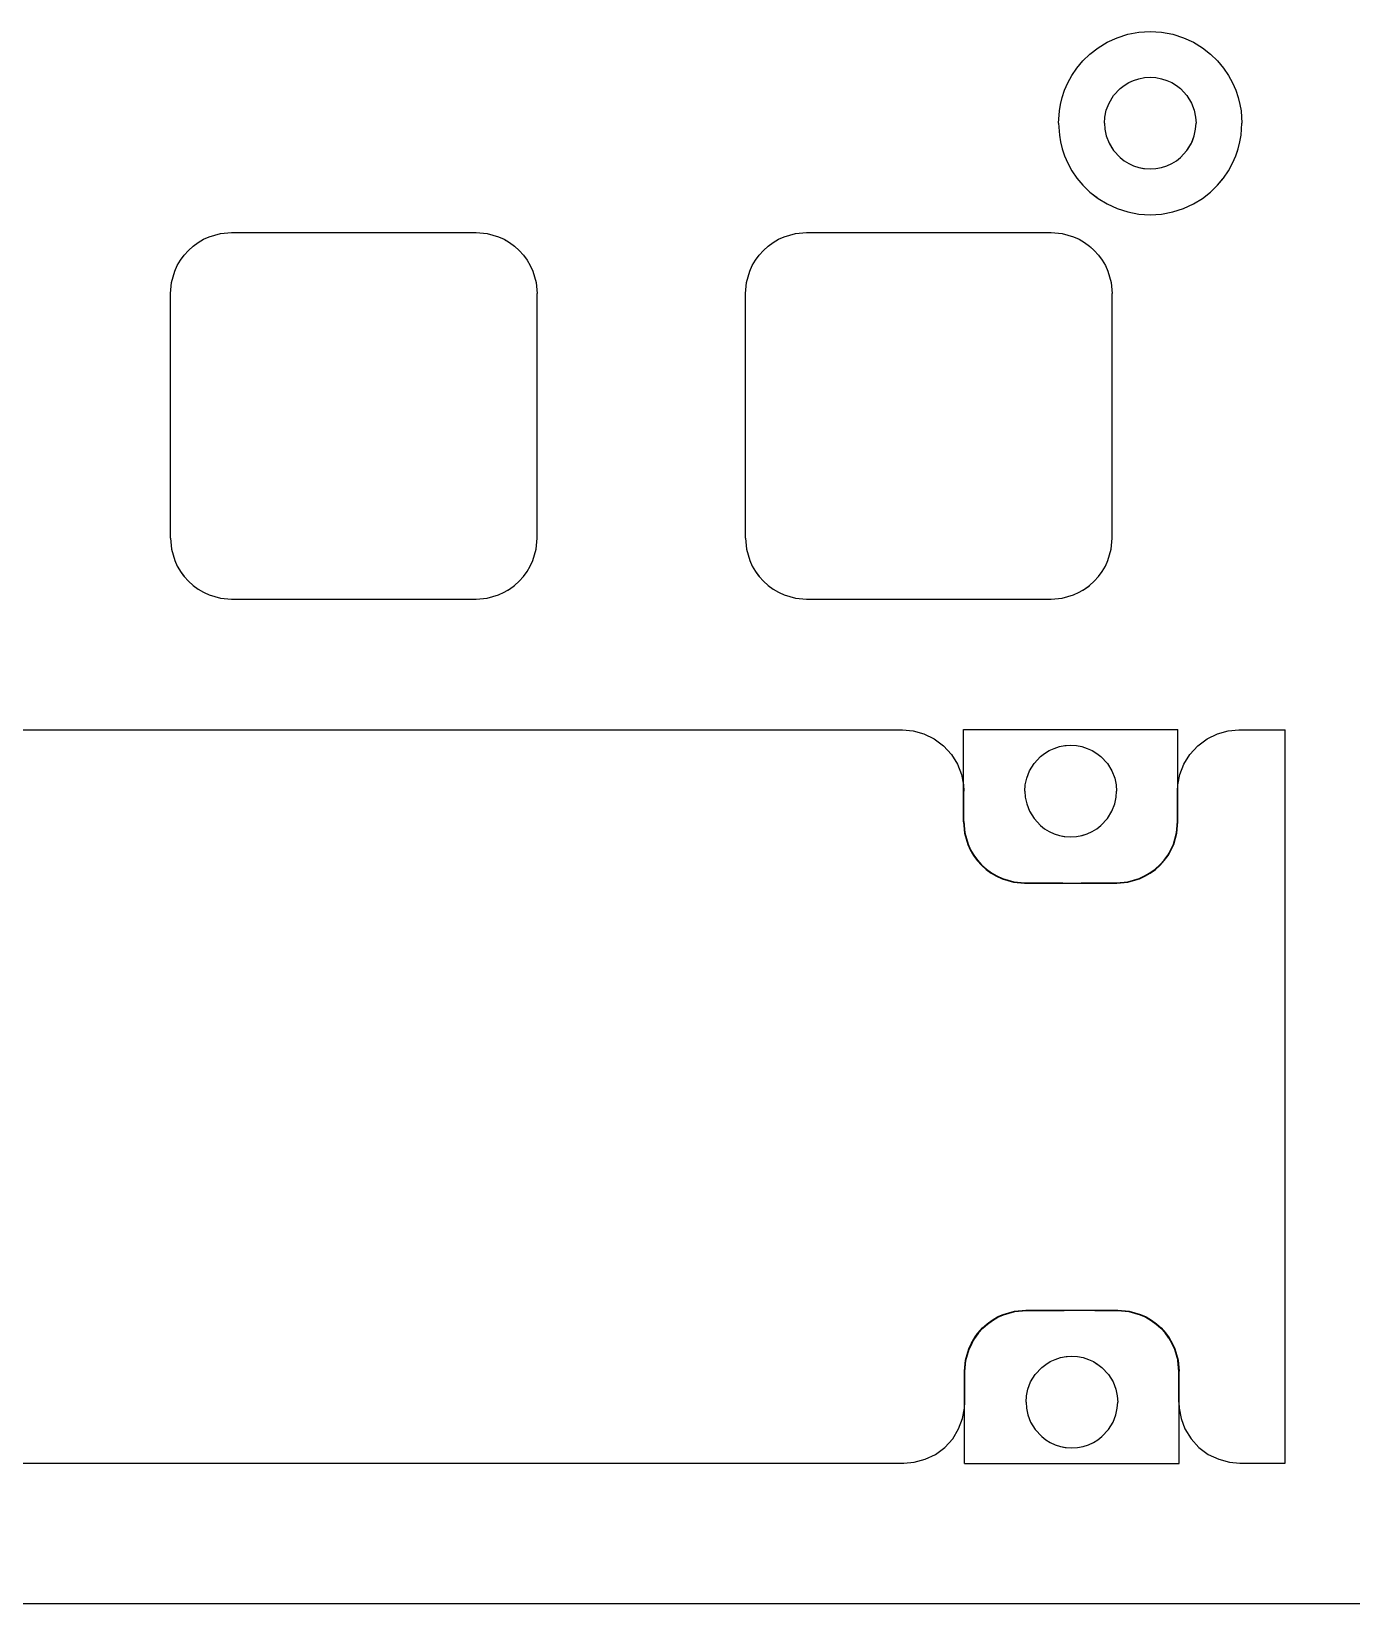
# Model space of a CAD drawing. Header units: millimetres. Extents: x -94 to 79, y -61 to 54.
# Drawn here: x -50.6 to -7.4, y -60.9 to -9.4 of the extents above; entities that cross this region are included whole.
import ezdxf

# ---------------------------------------------------------------- set-up
doc = ezdxf.new("R2010")
doc.units = ezdxf.units.MM
doc.linetypes.add('HIDDEN', pattern=[3, 2, -1])
doc.layers.add('HIDDEN', color=8, linetype='HIDDEN')
doc.layers.add('VISIBLE', color=7, linetype='Continuous')

msp = doc.modelspace()

# ---------------------------------------------------------------- linework, layer by layer
at = {"layer": 'HIDDEN', "flags": 128}
for points in [[(-14.383, -9.447), (-14.01, -9.424)], [(-13.636, -9.447), (-13.271, -9.516)], [(-13.267, -9.517), (-12.923, -9.628)], [(-15.45, -12.004), (-15.358, -11.767), (-15.21, -11.524), (-14.996, -11.294), (-14.864, -11.191), (-14.715, -11.1)], [(-14.715, -11.1), (-14.553, -11.026)], [(-14.715, -11.1), (-14.553, -11.026)], [(-14.553, -11.026), (-14.379, -10.97)], [(-14.553, -11.026), (-14.379, -10.97)], [(-14.379, -10.97), (-14.196, -10.936), (-14.01, -10.924)], [(-14.01, -10.924), (-13.823, -10.936)], [(-14.01, -10.924), (-13.823, -10.936)], [(-13.823, -10.936), (-13.64, -10.97)], [(-13.823, -10.936), (-13.64, -10.97)], [(-13.64, -10.97), (-13.466, -11.026)], [(-13.64, -10.97), (-13.466, -11.026)], [(-13.466, -11.026), (-13.304, -11.1), (-13.155, -11.191), (-13.023, -11.294), (-12.81, -11.524), (-12.661, -11.767), (-12.57, -12.004)], [(-15.496, -12.225), (-15.496, -12.225)], [(-15.45, -12.004), (-15.45, -12.004)], [(-12.57, -12.004), (-12.57, -12.004)], [(-12.523, -12.225), (-12.523, -12.225)], [(-17.01, -12.424), (-17.01, -12.424)], [(-16.983, -12.822), (-16.946, -13.038)], [(-15.51, -12.424), (-15.51, -12.424)], [(-15.51, -12.424), (-15.51, -12.424)], [(-12.523, -12.623), (-12.51, -12.425)], [(-12.51, -12.424), (-12.51, -12.424), (-12.51, -12.424)], [(-11.036, -12.822), (-11.036, -12.822)], [(-11.01, -12.424), (-11.01, -12.424)], [(-16.946, -13.038), (-16.946, -13.038)], [(-16.89, -13.264), (-16.811, -13.498), (-16.706, -13.739), (-16.573, -13.982), (-16.41, -14.224), (-16.213, -14.46), (-15.982, -14.684), (-15.718, -14.89), (-15.421, -15.071)], [(-15.266, -13.231), (-15.21, -13.324)], [(-13.271, -15.332), (-12.923, -15.22), (-12.598, -15.071), (-12.301, -14.89), (-12.037, -14.684), (-11.806, -14.46), (-11.61, -14.224), (-11.446, -13.982), (-11.313, -13.739), (-11.209, -13.498), (-11.13, -13.264), (-11.073, -13.038)], [(-12.81, -13.324), (-12.783, -13.281)], [(-12.661, -13.081), (-12.631, -13.004)], [(-14.553, -13.822), (-14.379, -13.878)], [(-13.64, -13.878), (-13.639, -13.877)], [(-13.466, -13.822), (-13.304, -13.748)], [(-14.226, -13.907), (-14.196, -13.912)], [(-14.009, -13.924), (-13.823, -13.912)], [(-15.421, -15.071), (-15.096, -15.22), (-14.748, -15.332)], [(-15.421, -15.071), (-15.096, -15.22), (-14.748, -15.332)], [(-14.748, -15.332), (-14.383, -15.401), (-14.01, -15.424)], [(-14.01, -15.424), (-13.636, -15.401)], [(-14.01, -15.424), (-13.636, -15.401)], [(-13.636, -15.401), (-13.271, -15.332)], [(-13.636, -15.401), (-13.271, -15.332)], [(-45.626, -16.745), (-45.487, -16.592), (-45.334, -16.453), (-45.167, -16.332), (-44.992, -16.229), (-44.809, -16.146), (-44.437, -16.039)], [(-44.073, -16.006), (-36.073, -16.006), (-35.709, -16.039), (-35.337, -16.146), (-35.154, -16.229), (-34.979, -16.332)], [(-34.812, -16.453), (-34.659, -16.592)], [(-26.67, -16.592), (-26.517, -16.453), (-26.35, -16.332), (-26.175, -16.229), (-25.992, -16.146), (-25.62, -16.039), (-25.256, -16.006), (-17.256, -16.006), (-16.892, -16.039), (-16.52, -16.146), (-16.337, -16.229), (-16.162, -16.332), (-15.995, -16.453), (-15.842, -16.592), (-15.703, -16.745)], [(-34.52, -16.745), (-34.399, -16.912)], [(-27.116, -17.27), (-27.033, -17.087), (-26.93, -16.912)], [(-15.582, -16.912), (-15.479, -17.087), (-15.396, -17.27)], [(-45.933, -17.27), (-45.85, -17.087)], [(-34.297, -17.087), (-34.214, -17.27), (-34.106, -17.642)], [(-15.396, -26.742), (-15.289, -26.37)], [(-45.775, -27.052), (-45.747, -27.1)], [(-45.645, -27.24), (-45.626, -27.267)], [(-34.399, -27.1), (-34.398, -27.099)], [(-26.828, -27.24), (-26.809, -27.267)], [(-45.167, -27.68), (-45.166, -27.681)], [(-44.992, -27.783), (-44.948, -27.803)], [(-35.337, -27.866), (-35.154, -27.783)], [(-35.027, -27.708), (-34.979, -27.68)], [(-26.175, -27.783), (-26.131, -27.803)], [(-16.52, -27.866), (-16.337, -27.783)], [(-16.21, -27.708), (-16.162, -27.68)], [(-16.022, -27.578), (-15.995, -27.559)], [(-44.809, -27.866), (-44.437, -27.973)], [(-25.992, -27.866), (-25.62, -27.973)], [(-60.145, -32.806), (-59.837, -32.577), (-59.498, -32.414), (-59.147, -32.319), (-58.803, -32.289), (-22.112, -32.289), (-21.768, -32.319), (-21.417, -32.414)], [(-12.454, -32.806), (-12.146, -32.577), (-11.807, -32.414), (-11.456, -32.319), (-11.112, -32.289), (-9.593, -32.289)], [(-20.77, -32.806), (-20.512, -33.089)], [(-18.099, -34.09), (-18.052, -33.869), (-17.96, -33.632), (-17.812, -33.389), (-17.598, -33.159), (-17.466, -33.056), (-17.318, -32.965), (-17.155, -32.891), (-16.981, -32.835), (-16.799, -32.801), (-16.612, -32.789), (-16.425, -32.801), (-16.243, -32.835), (-16.069, -32.891), (-15.906, -32.965), (-15.758, -33.056), (-15.626, -33.159), (-15.412, -33.389), (-15.264, -33.632), (-15.172, -33.869), (-15.125, -34.09), (-15.125, -34.09)], [(-20.315, -33.41), (-20.186, -33.75)], [(-20.122, -34.089), (-20.112, -34.289)], [(-20.112, -35.289), (-20.112, -34.289)], [(-18.112, -34.289), (-18.112, -34.289)], [(-18.112, -34.289), (-18.112, -34.289)], [(-18.099, -34.09), (-18.099, -34.09)], [(-15.112, -34.289), (-15.112, -34.289)], [(-15.112, -34.289), (-15.112, -34.289)], [(-13.145, -35.653), (-13.112, -35.289), (-13.112, -34.289)], [(-13.112, -34.289), (-13.102, -34.089)], [(-20.122, -35.299), (-20.122, -35.299)], [(-20.112, -35.289), (-20.079, -35.653)], [(-13.252, -36.025), (-13.145, -35.653), (-13.112, -35.289)], [(-13.102, -35.299), (-13.102, -35.299)], [(-20.089, -35.663), (-19.982, -36.035), (-19.899, -36.218), (-19.796, -36.393), (-19.675, -36.56), (-19.536, -36.713), (-19.383, -36.852), (-19.216, -36.973), (-19.041, -37.076), (-18.858, -37.159), (-18.486, -37.266), (-18.122, -37.299)], [(-20.079, -35.653), (-19.972, -36.025)], [(-17.155, -35.687), (-16.981, -35.743)], [(-16.829, -35.772), (-16.799, -35.777)], [(-16.243, -35.743), (-16.241, -35.742)], [(-16.069, -35.687), (-15.906, -35.613)], [(-15.102, -37.299), (-14.738, -37.266), (-14.366, -37.159), (-14.183, -37.076), (-14.008, -36.973), (-13.841, -36.852), (-13.688, -36.713), (-13.549, -36.56), (-13.428, -36.393), (-13.325, -36.218), (-13.242, -36.035), (-13.135, -35.663)], [(-19.972, -36.025), (-19.889, -36.208)], [(-19.889, -36.208), (-19.786, -36.383), (-19.665, -36.55), (-19.526, -36.703)], [(-19.889, -36.208), (-19.786, -36.383), (-19.665, -36.55)], [(-13.851, -36.842), (-13.698, -36.703), (-13.559, -36.55), (-13.438, -36.383)], [(-13.698, -36.703), (-13.559, -36.55), (-13.438, -36.383)], [(-13.438, -36.383), (-13.335, -36.208)], [(-13.335, -36.208), (-13.252, -36.025)], [(-19.526, -36.703), (-19.373, -36.842), (-19.206, -36.963)], [(-19.526, -36.703), (-19.373, -36.842)], [(-19.206, -36.963), (-19.031, -37.066), (-18.848, -37.149)], [(-19.206, -36.963), (-19.031, -37.066), (-18.848, -37.149), (-18.476, -37.256), (-18.112, -37.289), (-15.112, -37.289), (-14.748, -37.256), (-14.376, -37.149)], [(-19.206, -36.963), (-19.031, -37.066), (-18.848, -37.149)], [(-18.848, -37.149), (-18.476, -37.256), (-18.112, -37.289), (-15.112, -37.289), (-14.748, -37.256), (-14.376, -37.149), (-14.193, -37.066), (-14.018, -36.963), (-13.851, -36.842)], [(-14.376, -37.149), (-14.193, -37.066), (-14.018, -36.963)], [(-14.376, -37.149), (-14.193, -37.066), (-14.018, -36.963)], [(-14.018, -36.963), (-13.851, -36.842)], [(-18.122, -37.299), (-18.122, -37.299)], [(-18.122, -37.299), (-15.102, -37.299)], [(-15.102, -37.299), (-15.102, -37.299)], [(-19.17, -51.615), (-18.994, -51.512), (-18.811, -51.429), (-18.994, -51.512), (-19.17, -51.615)], [(-18.994, -51.512), (-18.811, -51.429)], [(-18.994, -51.512), (-18.811, -51.429)], [(-18.96, -51.482), (-18.821, -51.419)], [(-18.811, -51.429), (-18.439, -51.322), (-18.075, -51.289), (-15.075, -51.289), (-14.711, -51.322), (-14.339, -51.429)], [(-18.811, -51.429), (-18.439, -51.322), (-18.075, -51.289), (-15.075, -51.289), (-14.711, -51.322)], [(-14.711, -51.322), (-14.339, -51.429)], [(-14.711, -51.322), (-14.339, -51.429)], [(-14.339, -51.429), (-14.157, -51.512)], [(-14.339, -51.429), (-14.157, -51.512)], [(-14.339, -51.429), (-14.157, -51.512)], [(-14.339, -51.429), (-14.157, -51.512)], [(-19.628, -52.028), (-19.489, -51.875)], [(-19.489, -51.875), (-19.336, -51.736)], [(-19.336, -51.736), (-19.17, -51.615)], [(-19.336, -51.736), (-19.17, -51.615)], [(-19.336, -51.736), (-19.17, -51.615)], [(-19.178, -51.604), (-19.004, -51.502)], [(-19.17, -51.615), (-18.994, -51.512)], [(-19.17, -51.615), (-18.994, -51.512)], [(-14.157, -51.512), (-13.981, -51.615)], [(-14.157, -51.512), (-13.981, -51.615)], [(-14.157, -51.512), (-13.981, -51.615)], [(-14.157, -51.512), (-13.981, -51.615)], [(-14.147, -51.502), (-14.019, -51.577)], [(-13.981, -51.615), (-13.815, -51.736), (-13.661, -51.875), (-13.523, -52.028)], [(-13.981, -51.615), (-13.815, -51.736)], [(-13.981, -51.615), (-13.815, -51.736)], [(-13.971, -51.605), (-13.832, -51.706)], [(-13.815, -51.736), (-13.661, -51.875)], [(-19.935, -52.553), (-19.852, -52.37)], [(-19.852, -52.37), (-19.935, -52.553), (-19.852, -52.37)], [(-19.935, -52.553), (-19.852, -52.37)], [(-19.862, -52.36), (-19.787, -52.233)], [(-19.852, -52.37), (-19.749, -52.195)], [(-19.852, -52.37), (-19.749, -52.195)], [(-19.852, -52.37), (-19.749, -52.195)], [(-19.759, -52.185), (-19.658, -52.045)], [(-19.749, -52.195), (-19.628, -52.028)], [(-19.749, -52.195), (-19.628, -52.028), (-19.749, -52.195)], [(-13.401, -52.195), (-13.523, -52.028), (-13.401, -52.195)], [(-13.523, -52.028), (-13.401, -52.195)], [(-13.401, -52.195), (-13.299, -52.37)], [(-13.401, -52.195), (-13.299, -52.37)], [(-13.401, -52.195), (-13.299, -52.37)], [(-13.401, -52.195), (-13.299, -52.37)], [(-13.39, -52.186), (-13.289, -52.36)], [(-13.299, -52.37), (-13.216, -52.553), (-13.109, -52.925), (-13.075, -53.289)], [(-13.299, -52.37), (-13.216, -52.553), (-13.109, -52.925)], [(-13.299, -52.37), (-13.216, -52.553)], [(-13.269, -52.404), (-13.206, -52.543)], [(-20.075, -53.289), (-20.042, -52.925), (-19.935, -52.553)], [(-20.042, -52.925), (-19.935, -52.553)], [(-18.062, -54.09), (-18.062, -54.09), (-18.015, -53.869), (-17.924, -53.632), (-17.775, -53.389), (-17.562, -53.159), (-17.429, -53.056), (-17.281, -52.965), (-17.119, -52.891), (-16.944, -52.835), (-16.762, -52.801), (-16.575, -52.789), (-16.388, -52.801), (-16.206, -52.835), (-16.032, -52.891), (-15.869, -52.965), (-15.721, -53.056), (-15.589, -53.159), (-15.375, -53.389), (-15.227, -53.632), (-15.135, -53.869)], [(-13.075, -54.289), (-13.075, -53.289), (-13.109, -52.925)], [(-20.075, -54.289), (-20.075, -53.289)], [(-15.135, -53.869), (-15.135, -53.869)], [(-20.085, -54.489), (-20.075, -54.289)], [(-18.075, -54.289), (-18.075, -54.289)], [(-18.075, -54.289), (-18.075, -54.289)], [(-15.089, -54.09), (-15.089, -54.09)], [(-15.075, -54.289), (-15.075, -54.289)], [(-15.075, -54.289), (-15.075, -54.289)], [(-13.075, -54.289), (-13.065, -54.489)], [(-17.119, -55.687), (-16.944, -55.743)], [(-16.792, -55.772), (-16.762, -55.777)], [(-16.206, -55.743), (-16.204, -55.742)], [(-16.032, -55.687), (-15.869, -55.613)], [(-20.085, -56.299), (-13.065, -56.299)], [(-11.77, -56.164), (-11.419, -56.259)], [(-77.822, -60.885), (62.978, -60.885)]]:
    msp.add_lwpolyline(points, dxfattribs=at)
at = {"layer": 'VISIBLE'}
for p, q in [((-15.718, -9.958), (-15.421, -9.777)), ((-15.718, -9.958), (-15.421, -9.777)), ((-15.421, -9.777), (-15.096, -9.628)), ((-15.421, -9.777), (-15.096, -9.628)), ((-15.096, -9.628), (-14.748, -9.516)), ((-15.096, -9.628), (-14.748, -9.516)), ((-14.748, -9.516), (-14.383, -9.447)), ((-14.748, -9.516), (-14.383, -9.447)), ((-14.383, -9.447), (-14.01, -9.424)), ((-14.01, -9.424), (-13.636, -9.447)), ((-14.01, -9.424), (-13.636, -9.447)), ((-14.01, -9.424), (-14.01, -9.424)), ((-13.636, -9.447), (-13.271, -9.516)), ((-13.271, -9.516), (-12.923, -9.628)), ((-13.271, -9.516), (-13.267, -9.517)), ((-13.271, -9.516), (-12.923, -9.628)), ((-12.923, -9.628), (-12.598, -9.777)), ((-12.923, -9.628), (-12.598, -9.777)), ((-12.923, -9.628), (-12.598, -9.777)), ((-12.598, -9.777), (-12.301, -9.958)), ((-12.598, -9.777), (-12.301, -9.958)), ((-16.213, -10.388), (-15.982, -10.164)), ((-16.213, -10.388), (-15.982, -10.164)), ((-15.982, -10.164), (-15.718, -9.958)), ((-15.982, -10.164), (-15.718, -9.958)), ((-12.301, -9.958), (-12.037, -10.164)), ((-12.301, -9.958), (-12.037, -10.164)), ((-12.037, -10.164), (-11.806, -10.388)), ((-12.037, -10.164), (-11.806, -10.388)), ((-16.573, -10.866), (-16.41, -10.624)), ((-16.573, -10.866), (-16.41, -10.624)), ((-16.41, -10.624), (-16.213, -10.388)), ((-16.41, -10.624), (-16.213, -10.388)), ((-11.806, -10.388), (-11.61, -10.624)), ((-11.806, -10.388), (-11.61, -10.624)), ((-11.61, -10.624), (-11.446, -10.866)), ((-11.61, -10.624), (-11.446, -10.866)), ((-16.811, -11.35), (-16.706, -11.109)), ((-16.811, -11.35), (-16.706, -11.109)), ((-16.706, -11.109), (-16.573, -10.866)), ((-16.706, -11.109), (-16.573, -10.866)), ((-15.21, -11.524), (-14.996, -11.294)), ((-14.996, -11.294), (-14.864, -11.191)), ((-14.864, -11.191), (-14.715, -11.1)), ((-14.715, -11.1), (-14.553, -11.026)), ((-14.553, -11.026), (-14.379, -10.97)), ((-14.553, -11.026), (-14.379, -10.97)), ((-14.379, -10.97), (-14.196, -10.936)), ((-14.379, -10.97), (-14.196, -10.936)), ((-14.196, -10.936), (-14.01, -10.924)), ((-14.196, -10.936), (-14.01, -10.924)), ((-14.01, -10.924), (-13.823, -10.936)), ((-13.823, -10.936), (-13.64, -10.97)), ((-13.64, -10.97), (-13.466, -11.026)), ((-13.64, -10.97), (-13.466, -11.026)), ((-13.466, -11.026), (-13.304, -11.1)), ((-13.466, -11.026), (-13.304, -11.1)), ((-13.304, -11.1), (-13.155, -11.191)), ((-13.155, -11.191), (-13.023, -11.294)), ((-13.023, -11.294), (-12.81, -11.524)), ((-11.446, -10.866), (-11.313, -11.109)), ((-11.446, -10.866), (-11.313, -11.109)), ((-11.313, -11.109), (-11.209, -11.35)), ((-11.313, -11.109), (-11.209, -11.35)), ((-16.983, -12.026), (-16.946, -11.81)), ((-16.983, -12.026), (-16.946, -11.81)), ((-16.946, -11.81), (-16.89, -11.584)), ((-16.946, -11.81), (-16.89, -11.584)), ((-16.89, -11.584), (-16.811, -11.35)), ((-15.45, -12.004), (-15.358, -11.767)), ((-15.358, -11.767), (-15.21, -11.524)), ((-12.81, -11.524), (-12.661, -11.767)), ((-12.661, -11.767), (-12.57, -12.004)), ((-11.209, -11.35), (-11.13, -11.584)), ((-11.13, -11.584), (-11.073, -11.81)), ((-11.073, -11.81), (-11.036, -12.026)), ((-17.01, -12.424), (-16.983, -12.026)), ((-15.51, -12.424), (-15.496, -12.225)), ((-15.496, -12.225), (-15.45, -12.004)), ((-12.57, -12.004), (-12.523, -12.225)), ((-12.523, -12.225), (-12.51, -12.424)), ((-11.036, -12.026), (-11.01, -12.424)), ((-17.01, -12.424), (-17.01, -12.424)), ((-17.01, -12.424), (-16.983, -12.822)), ((-16.983, -12.822), (-16.946, -13.038)), ((-15.51, -12.424), (-15.496, -12.623)), ((-15.496, -12.623), (-15.45, -12.844)), ((-15.45, -12.844), (-15.358, -13.081)), ((-12.661, -13.081), (-12.57, -12.844)), ((-12.631, -13.004), (-12.57, -12.844)), ((-12.57, -12.844), (-12.523, -12.623)), ((-12.523, -12.623), (-12.51, -12.424)), ((-12.51, -12.425), (-12.51, -12.424)), ((-11.073, -13.038), (-11.036, -12.822)), ((-11.036, -12.822), (-11.01, -12.424)), ((-11.01, -12.424), (-11.01, -12.424)), ((-16.946, -13.038), (-16.89, -13.264)), ((-16.89, -13.264), (-16.811, -13.498)), ((-15.358, -13.081), (-15.21, -13.324)), ((-15.358, -13.081), (-15.266, -13.231)), ((-15.21, -13.324), (-14.996, -13.554)), ((-15.21, -13.324), (-14.996, -13.554)), ((-13.023, -13.554), (-12.81, -13.324)), ((-13.023, -13.554), (-12.81, -13.324)), ((-12.81, -13.324), (-12.661, -13.081)), ((-12.783, -13.281), (-12.661, -13.081)), ((-11.209, -13.498), (-11.13, -13.264)), ((-11.13, -13.264), (-11.073, -13.038)), ((-16.811, -13.498), (-16.706, -13.739)), ((-16.706, -13.739), (-16.573, -13.982)), ((-14.996, -13.554), (-14.864, -13.657)), ((-14.996, -13.554), (-14.864, -13.657)), ((-14.864, -13.657), (-14.715, -13.748)), ((-14.864, -13.657), (-14.715, -13.748)), ((-14.715, -13.748), (-14.553, -13.822)), ((-14.715, -13.748), (-14.553, -13.822)), ((-14.553, -13.822), (-14.379, -13.878)), ((-14.553, -13.822), (-14.553, -13.822)), ((-14.379, -13.878), (-14.196, -13.912)), ((-14.379, -13.878), (-14.226, -13.907)), ((-13.823, -13.912), (-13.64, -13.878)), ((-13.823, -13.912), (-13.64, -13.878)), ((-13.64, -13.878), (-13.466, -13.822)), ((-13.639, -13.877), (-13.466, -13.822)), ((-13.466, -13.822), (-13.304, -13.748)), ((-13.304, -13.748), (-13.155, -13.657)), ((-13.304, -13.748), (-13.155, -13.657)), ((-13.304, -13.748), (-13.304, -13.748)), ((-13.155, -13.657), (-13.023, -13.554)), ((-13.155, -13.657), (-13.023, -13.554)), ((-11.446, -13.982), (-11.313, -13.739)), ((-11.313, -13.739), (-11.209, -13.498)), ((-16.573, -13.982), (-16.41, -14.224)), ((-16.41, -14.224), (-16.213, -14.46)), ((-14.196, -13.912), (-14.01, -13.924)), ((-14.196, -13.912), (-14.01, -13.924)), ((-14.01, -13.924), (-13.823, -13.912)), ((-14.01, -13.924), (-14.009, -13.924)), ((-11.806, -14.46), (-11.61, -14.224)), ((-11.61, -14.224), (-11.446, -13.982)), ((-16.213, -14.46), (-15.982, -14.684)), ((-15.982, -14.684), (-15.718, -14.89)), ((-15.718, -14.89), (-15.421, -15.071)), ((-12.598, -15.071), (-12.301, -14.89)), ((-12.301, -14.89), (-12.037, -14.684)), ((-12.037, -14.684), (-11.806, -14.46)), ((-15.421, -15.071), (-15.096, -15.22)), ((-15.096, -15.22), (-14.748, -15.332)), ((-14.748, -15.332), (-14.383, -15.401)), ((-14.748, -15.332), (-14.383, -15.401)), ((-14.383, -15.401), (-14.01, -15.424)), ((-14.383, -15.401), (-14.01, -15.424)), ((-14.01, -15.424), (-13.636, -15.401)), ((-13.636, -15.401), (-13.271, -15.332)), ((-13.271, -15.332), (-12.923, -15.22)), ((-13.271, -15.332), (-12.923, -15.22)), ((-12.923, -15.22), (-12.598, -15.071)), ((-12.923, -15.22), (-12.598, -15.071)), ((-45.487, -16.592), (-45.334, -16.453)), ((-45.334, -16.453), (-45.167, -16.332)), ((-45.167, -16.332), (-44.992, -16.229)), ((-45.167, -16.332), (-44.992, -16.229)), ((-44.992, -16.229), (-44.809, -16.146)), ((-44.992, -16.229), (-44.809, -16.146)), ((-44.809, -16.146), (-44.437, -16.039)), ((-44.809, -16.146), (-44.437, -16.039)), ((-44.437, -16.039), (-44.073, -16.006)), ((-44.073, -16.006), (-36.073, -16.006)), ((-36.073, -16.006), (-35.709, -16.039)), ((-35.709, -16.039), (-35.337, -16.146)), ((-35.337, -16.146), (-35.154, -16.229)), ((-35.337, -16.146), (-35.154, -16.229)), ((-35.154, -16.229), (-34.979, -16.332)), ((-35.154, -16.229), (-34.979, -16.332)), ((-34.979, -16.332), (-34.812, -16.453)), ((-34.979, -16.332), (-34.812, -16.453)), ((-34.812, -16.453), (-34.659, -16.592)), ((-26.67, -16.592), (-26.517, -16.453)), ((-26.517, -16.453), (-26.35, -16.332)), ((-26.35, -16.332), (-26.175, -16.229)), ((-26.35, -16.332), (-26.175, -16.229)), ((-26.175, -16.229), (-25.992, -16.146)), ((-26.175, -16.229), (-25.992, -16.146)), ((-25.992, -16.146), (-25.62, -16.039)), ((-25.992, -16.146), (-25.62, -16.039)), ((-25.62, -16.039), (-25.256, -16.006)), ((-25.256, -16.006), (-17.256, -16.006)), ((-17.256, -16.006), (-16.892, -16.039)), ((-16.892, -16.039), (-16.52, -16.146)), ((-16.52, -16.146), (-16.337, -16.229)), ((-16.52, -16.146), (-16.337, -16.229)), ((-16.337, -16.229), (-16.162, -16.332)), ((-16.337, -16.229), (-16.162, -16.332)), ((-16.162, -16.332), (-15.995, -16.453)), ((-16.162, -16.332), (-15.995, -16.453)), ((-15.995, -16.453), (-15.842, -16.592)), ((-45.85, -17.087), (-45.747, -16.912)), ((-45.85, -17.087), (-45.747, -16.912)), ((-45.747, -16.912), (-45.626, -16.745)), ((-45.747, -16.912), (-45.626, -16.745)), ((-45.626, -16.745), (-45.487, -16.592)), ((-34.659, -16.592), (-34.52, -16.745)), ((-34.52, -16.745), (-34.399, -16.912)), ((-34.399, -16.912), (-34.297, -17.087)), ((-34.399, -16.912), (-34.297, -17.087)), ((-27.033, -17.087), (-26.93, -16.912)), ((-27.033, -17.087), (-26.93, -16.912)), ((-26.93, -16.912), (-26.809, -16.745)), ((-26.93, -16.912), (-26.809, -16.745)), ((-26.809, -16.745), (-26.67, -16.592)), ((-15.842, -16.592), (-15.703, -16.745)), ((-15.703, -16.745), (-15.582, -16.912)), ((-15.582, -16.912), (-15.479, -17.087)), ((-15.582, -16.912), (-15.479, -17.087)), ((-46.04, -17.642), (-45.933, -17.27)), ((-45.933, -17.27), (-45.85, -17.087)), ((-45.933, -17.27), (-45.85, -17.087)), ((-34.297, -17.087), (-34.214, -17.27)), ((-34.297, -17.087), (-34.214, -17.27)), ((-34.214, -17.27), (-34.106, -17.642)), ((-34.214, -17.27), (-34.106, -17.642)), ((-27.223, -17.642), (-27.116, -17.27)), ((-27.116, -17.27), (-27.033, -17.087)), ((-27.116, -17.27), (-27.033, -17.087)), ((-15.479, -17.087), (-15.396, -17.27)), ((-15.479, -17.087), (-15.396, -17.27)), ((-15.396, -17.27), (-15.289, -17.642)), ((-15.396, -17.27), (-15.289, -17.642)), ((-46.073, -18.006), (-46.04, -17.642)), ((-46.073, -26.006), (-46.073, -18.006)), ((-34.106, -17.642), (-34.073, -18.006)), ((-34.073, -26.006), (-34.073, -18.006)), ((-27.256, -18.006), (-27.223, -17.642)), ((-27.256, -26.006), (-27.256, -18.006)), ((-15.289, -17.642), (-15.256, -18.006)), ((-15.256, -26.006), (-15.256, -18.006)), ((-46.073, -26.006), (-46.04, -26.37)), ((-34.106, -26.37), (-34.073, -26.006)), ((-34.106, -26.37), (-34.073, -26.006)), ((-27.256, -26.006), (-27.223, -26.37)), ((-15.289, -26.37), (-15.256, -26.006)), ((-46.04, -26.37), (-45.933, -26.742)), ((-45.933, -26.742), (-45.85, -26.925)), ((-45.933, -26.742), (-45.85, -26.925)), ((-34.297, -26.925), (-34.214, -26.742)), ((-34.297, -26.925), (-34.214, -26.742)), ((-34.214, -26.742), (-34.106, -26.37)), ((-34.214, -26.742), (-34.106, -26.37)), ((-27.223, -26.37), (-27.116, -26.742)), ((-27.116, -26.742), (-27.033, -26.925)), ((-27.116, -26.742), (-27.033, -26.925)), ((-15.479, -26.925), (-15.396, -26.742)), ((-15.479, -26.925), (-15.396, -26.742)), ((-15.396, -26.742), (-15.289, -26.37)), ((-15.396, -26.742), (-15.289, -26.37)), ((-15.289, -26.37), (-15.289, -26.37)), ((-45.85, -26.925), (-45.747, -27.1)), ((-45.85, -26.925), (-45.775, -27.052)), ((-45.85, -26.925), (-45.747, -27.1)), ((-45.747, -27.1), (-45.626, -27.267)), ((-45.747, -27.1), (-45.645, -27.24)), ((-45.747, -27.1), (-45.626, -27.267)), ((-45.626, -27.267), (-45.487, -27.42)), ((-45.626, -27.267), (-45.487, -27.42)), ((-34.659, -27.42), (-34.52, -27.267)), ((-34.659, -27.42), (-34.52, -27.267)), ((-34.52, -27.267), (-34.399, -27.1)), ((-34.399, -27.1), (-34.297, -26.925)), ((-34.399, -27.1), (-34.297, -26.925)), ((-34.398, -27.099), (-34.297, -26.925)), ((-27.033, -26.925), (-26.93, -27.1)), ((-27.033, -26.925), (-26.93, -27.1)), ((-26.93, -27.1), (-26.809, -27.267)), ((-26.93, -27.1), (-26.828, -27.24)), ((-26.93, -27.1), (-26.809, -27.267)), ((-26.809, -27.267), (-26.67, -27.42)), ((-26.809, -27.267), (-26.67, -27.42)), ((-15.842, -27.42), (-15.703, -27.267)), ((-15.842, -27.42), (-15.703, -27.267)), ((-15.703, -27.267), (-15.582, -27.1)), ((-15.703, -27.267), (-15.582, -27.1)), ((-15.582, -27.1), (-15.479, -26.925)), ((-15.582, -27.1), (-15.479, -26.925)), ((-45.487, -27.42), (-45.334, -27.559)), ((-45.487, -27.42), (-45.334, -27.559)), ((-45.334, -27.559), (-45.167, -27.68)), ((-45.334, -27.559), (-45.167, -27.68)), ((-45.167, -27.68), (-44.992, -27.783)), ((-45.167, -27.68), (-44.992, -27.783)), ((-45.166, -27.681), (-44.992, -27.783)), ((-44.992, -27.783), (-44.809, -27.866)), ((-44.992, -27.783), (-44.809, -27.866)), ((-35.337, -27.866), (-35.154, -27.783)), ((-35.337, -27.866), (-35.154, -27.783)), ((-35.154, -27.783), (-34.979, -27.68)), ((-35.154, -27.783), (-34.979, -27.68)), ((-35.154, -27.783), (-35.027, -27.708)), ((-34.979, -27.68), (-34.812, -27.559)), ((-34.979, -27.68), (-34.812, -27.559)), ((-34.812, -27.559), (-34.659, -27.42)), ((-26.67, -27.42), (-26.517, -27.559)), ((-26.67, -27.42), (-26.517, -27.559)), ((-26.517, -27.559), (-26.35, -27.68)), ((-26.517, -27.559), (-26.35, -27.68)), ((-26.35, -27.68), (-26.175, -27.783)), ((-26.35, -27.68), (-26.175, -27.783)), ((-26.175, -27.783), (-25.992, -27.866)), ((-26.175, -27.783), (-25.992, -27.866)), ((-16.52, -27.866), (-16.337, -27.783)), ((-16.52, -27.866), (-16.337, -27.783)), ((-16.337, -27.783), (-16.162, -27.68)), ((-16.337, -27.783), (-16.162, -27.68)), ((-16.337, -27.783), (-16.21, -27.708)), ((-16.162, -27.68), (-15.995, -27.559)), ((-16.162, -27.68), (-15.995, -27.559)), ((-16.162, -27.68), (-16.022, -27.578)), ((-15.995, -27.559), (-15.842, -27.42)), ((-15.995, -27.559), (-15.842, -27.42)), ((-44.948, -27.803), (-44.809, -27.866)), ((-44.809, -27.866), (-44.437, -27.973)), ((-44.809, -27.866), (-44.437, -27.973)), ((-44.437, -27.973), (-44.437, -27.973)), ((-44.437, -27.973), (-44.073, -28.006)), ((-44.437, -27.973), (-44.073, -28.006)), ((-44.073, -28.006), (-36.073, -28.006)), ((-44.073, -28.006), (-36.073, -28.006)), ((-36.073, -28.006), (-35.709, -27.973)), ((-36.073, -28.006), (-35.709, -27.973)), ((-35.709, -27.973), (-35.337, -27.866)), ((-35.709, -27.973), (-35.337, -27.866)), ((-35.337, -27.866), (-35.337, -27.866)), ((-26.131, -27.803), (-25.992, -27.866)), ((-25.992, -27.866), (-25.62, -27.973)), ((-25.992, -27.866), (-25.62, -27.973)), ((-25.62, -27.973), (-25.62, -27.973)), ((-25.62, -27.973), (-25.256, -28.006)), ((-25.62, -27.973), (-25.256, -28.006)), ((-25.256, -28.006), (-17.256, -28.006)), ((-25.256, -28.006), (-17.256, -28.006)), ((-17.256, -28.006), (-16.892, -27.973)), ((-17.256, -28.006), (-16.892, -27.973)), ((-16.892, -27.973), (-16.52, -27.866)), ((-16.892, -27.973), (-16.52, -27.866)), ((-16.52, -27.866), (-16.52, -27.866)), ((-58.803, -32.289), (-22.112, -32.289)), ((-22.112, -32.289), (-21.768, -32.319)), ((-21.768, -32.319), (-21.417, -32.414)), ((-21.417, -32.414), (-21.078, -32.577)), ((-20.122, -35.299), (-20.122, -32.279)), ((-20.122, -32.279), (-13.102, -32.279)), ((-20.122, -32.279), (-13.102, -32.279)), ((-13.102, -35.299), (-13.102, -32.279)), ((-12.146, -32.577), (-11.807, -32.414)), ((-12.146, -32.577), (-11.807, -32.414)), ((-11.807, -32.414), (-11.456, -32.319)), ((-11.807, -32.414), (-11.456, -32.319)), ((-11.456, -32.319), (-11.112, -32.289)), ((-11.112, -32.289), (-9.593, -32.289)), ((-9.593, -56.289), (-9.593, -32.289)), ((-21.078, -32.577), (-20.77, -32.806)), ((-20.77, -32.806), (-20.512, -33.089)), ((-17.318, -32.965), (-17.155, -32.891)), ((-17.155, -32.891), (-16.981, -32.835)), ((-17.155, -32.891), (-16.981, -32.835)), ((-16.981, -32.835), (-16.799, -32.801)), ((-16.981, -32.835), (-16.799, -32.801)), ((-16.799, -32.801), (-16.612, -32.789)), ((-16.799, -32.801), (-16.612, -32.789)), ((-16.612, -32.789), (-16.425, -32.801)), ((-16.425, -32.801), (-16.243, -32.835)), ((-16.243, -32.835), (-16.069, -32.891)), ((-16.243, -32.835), (-16.069, -32.891)), ((-16.069, -32.891), (-15.906, -32.965)), ((-16.069, -32.891), (-15.906, -32.965)), ((-12.712, -33.089), (-12.454, -32.806)), ((-12.454, -32.806), (-12.146, -32.577)), ((-20.512, -33.089), (-20.315, -33.41)), ((-20.512, -33.089), (-20.315, -33.41)), ((-20.315, -33.41), (-20.186, -33.75)), ((-20.315, -33.41), (-20.186, -33.75)), ((-17.96, -33.632), (-17.812, -33.389)), ((-17.812, -33.389), (-17.598, -33.159)), ((-17.598, -33.159), (-17.466, -33.056)), ((-17.466, -33.056), (-17.318, -32.965)), ((-15.906, -32.965), (-15.758, -33.056)), ((-15.758, -33.056), (-15.626, -33.159)), ((-15.626, -33.159), (-15.412, -33.389)), ((-15.412, -33.389), (-15.264, -33.632)), ((-13.038, -33.75), (-12.909, -33.41)), ((-12.909, -33.41), (-12.712, -33.089)), ((-20.186, -33.75), (-20.122, -34.089)), ((-18.099, -34.09), (-18.052, -33.869)), ((-18.052, -33.869), (-17.96, -33.632)), ((-15.264, -33.632), (-15.172, -33.869)), ((-15.172, -33.869), (-15.125, -34.09)), ((-13.102, -34.089), (-13.038, -33.75)), ((-18.112, -34.289), (-18.099, -34.09)), ((-18.112, -34.289), (-18.099, -34.488)), ((-15.125, -34.09), (-15.112, -34.289)), ((-15.125, -34.488), (-15.112, -34.289)), ((-15.125, -34.488), (-15.112, -34.289)), ((-18.099, -34.488), (-18.052, -34.709)), ((-18.099, -34.488), (-18.052, -34.709)), ((-18.052, -34.709), (-17.96, -34.946)), ((-18.052, -34.709), (-17.96, -34.946)), ((-17.96, -34.946), (-17.812, -35.189)), ((-17.96, -34.946), (-17.812, -35.189)), ((-15.412, -35.189), (-15.264, -34.946)), ((-15.412, -35.189), (-15.264, -34.946)), ((-15.264, -34.946), (-15.172, -34.709)), ((-15.264, -34.946), (-15.172, -34.709)), ((-15.172, -34.709), (-15.125, -34.488)), ((-20.122, -35.299), (-20.089, -35.663)), ((-17.812, -35.189), (-17.598, -35.419)), ((-17.812, -35.189), (-17.598, -35.419)), ((-17.598, -35.419), (-17.466, -35.522)), ((-17.598, -35.419), (-17.466, -35.522)), ((-15.758, -35.522), (-15.626, -35.419)), ((-15.758, -35.522), (-15.626, -35.419)), ((-15.626, -35.419), (-15.412, -35.189)), ((-15.626, -35.419), (-15.412, -35.189)), ((-13.135, -35.663), (-13.102, -35.299)), ((-20.089, -35.663), (-19.982, -36.035)), ((-17.466, -35.522), (-17.318, -35.612)), ((-17.466, -35.522), (-17.318, -35.612)), ((-17.318, -35.612), (-17.155, -35.687)), ((-17.318, -35.612), (-17.155, -35.687)), ((-17.155, -35.687), (-16.981, -35.743)), ((-17.155, -35.687), (-17.155, -35.687)), ((-17.155, -35.687), (-16.981, -35.743)), ((-16.981, -35.743), (-16.799, -35.777)), ((-16.981, -35.743), (-16.829, -35.772)), ((-16.981, -35.743), (-16.799, -35.777)), ((-16.799, -35.777), (-16.612, -35.789)), ((-16.799, -35.777), (-16.612, -35.789)), ((-16.799, -35.777), (-16.612, -35.789)), ((-16.612, -35.789), (-16.425, -35.777)), ((-16.612, -35.789), (-16.425, -35.777)), ((-16.425, -35.777), (-16.243, -35.743)), ((-16.425, -35.777), (-16.243, -35.743)), ((-16.243, -35.743), (-16.069, -35.687)), ((-16.243, -35.743), (-16.069, -35.687)), ((-16.241, -35.742), (-16.069, -35.687)), ((-16.069, -35.687), (-15.906, -35.612)), ((-16.069, -35.687), (-15.906, -35.612)), ((-15.906, -35.612), (-15.758, -35.522)), ((-15.906, -35.612), (-15.758, -35.522)), ((-15.906, -35.613), (-15.906, -35.612)), ((-13.242, -36.035), (-13.135, -35.663)), ((-13.242, -36.035), (-13.135, -35.663)), ((-19.982, -36.035), (-19.899, -36.218)), ((-19.982, -36.035), (-19.899, -36.218)), ((-19.899, -36.218), (-19.796, -36.393)), ((-19.899, -36.218), (-19.796, -36.393)), ((-19.796, -36.393), (-19.675, -36.56)), ((-19.796, -36.393), (-19.675, -36.56)), ((-13.549, -36.56), (-13.428, -36.393)), ((-13.428, -36.393), (-13.325, -36.218)), ((-13.428, -36.393), (-13.325, -36.218)), ((-13.325, -36.218), (-13.242, -36.035)), ((-13.325, -36.218), (-13.242, -36.035)), ((-19.675, -36.56), (-19.536, -36.713)), ((-19.536, -36.713), (-19.383, -36.852)), ((-19.383, -36.852), (-19.216, -36.973)), ((-19.216, -36.973), (-19.041, -37.076)), ((-19.216, -36.973), (-19.041, -37.076)), ((-14.183, -37.076), (-14.008, -36.973)), ((-14.183, -37.076), (-14.008, -36.973)), ((-14.008, -36.973), (-13.841, -36.852)), ((-14.008, -36.973), (-13.841, -36.852)), ((-13.841, -36.852), (-13.688, -36.713)), ((-13.688, -36.713), (-13.549, -36.56)), ((-13.688, -36.713), (-13.549, -36.56)), ((-19.041, -37.076), (-18.858, -37.159)), ((-19.041, -37.076), (-18.858, -37.159)), ((-18.858, -37.159), (-18.486, -37.266)), ((-18.858, -37.159), (-18.486, -37.266)), ((-18.486, -37.266), (-18.122, -37.299)), ((-18.122, -37.299), (-15.102, -37.299)), ((-15.102, -37.299), (-14.738, -37.266)), ((-14.738, -37.266), (-14.366, -37.159)), ((-14.366, -37.159), (-14.183, -37.076)), ((-14.366, -37.159), (-14.183, -37.076)), ((-19.004, -51.502), (-18.821, -51.419)), ((-19.004, -51.502), (-18.821, -51.419)), ((-18.821, -51.419), (-18.449, -51.312)), ((-18.821, -51.419), (-18.449, -51.312)), ((-18.821, -51.419), (-18.449, -51.312)), ((-18.449, -51.312), (-18.085, -51.279)), ((-18.449, -51.312), (-18.085, -51.279)), ((-18.085, -51.279), (-18.085, -51.279)), ((-18.085, -51.279), (-15.065, -51.279)), ((-18.085, -51.279), (-15.065, -51.279)), ((-15.065, -51.279), (-15.065, -51.279)), ((-15.065, -51.279), (-14.701, -51.312)), ((-15.065, -51.279), (-14.701, -51.312)), ((-14.701, -51.312), (-14.329, -51.419)), ((-14.701, -51.312), (-14.329, -51.419)), ((-14.329, -51.419), (-14.147, -51.502)), ((-14.329, -51.419), (-14.147, -51.502)), ((-14.329, -51.419), (-14.147, -51.502)), ((-19.638, -52.018), (-19.499, -51.865)), ((-19.638, -52.018), (-19.499, -51.865)), ((-19.499, -51.865), (-19.346, -51.726)), ((-19.499, -51.865), (-19.346, -51.726)), ((-19.346, -51.726), (-19.18, -51.605)), ((-19.346, -51.726), (-19.18, -51.605)), ((-19.18, -51.605), (-19.004, -51.502)), ((-19.18, -51.605), (-19.004, -51.502)), ((-19.18, -51.605), (-19.178, -51.604)), ((-19.004, -51.502), (-18.96, -51.482)), ((-14.147, -51.502), (-13.971, -51.605)), ((-14.147, -51.502), (-13.971, -51.605)), ((-14.019, -51.577), (-13.971, -51.605)), ((-13.971, -51.605), (-13.805, -51.726)), ((-13.971, -51.605), (-13.805, -51.726)), ((-13.832, -51.706), (-13.805, -51.726)), ((-13.805, -51.726), (-13.651, -51.865)), ((-13.805, -51.726), (-13.651, -51.865)), ((-13.651, -51.865), (-13.513, -52.018)), ((-13.651, -51.865), (-13.513, -52.018)), ((-19.945, -52.543), (-19.862, -52.36)), ((-19.945, -52.543), (-19.862, -52.36)), ((-19.945, -52.543), (-19.862, -52.36)), ((-19.862, -52.36), (-19.759, -52.185)), ((-19.862, -52.36), (-19.759, -52.185)), ((-19.787, -52.233), (-19.759, -52.185)), ((-19.759, -52.185), (-19.638, -52.018)), ((-19.759, -52.185), (-19.638, -52.018)), ((-19.658, -52.045), (-19.638, -52.018)), ((-13.513, -52.018), (-13.391, -52.185)), ((-13.513, -52.018), (-13.391, -52.185)), ((-13.391, -52.185), (-13.289, -52.36)), ((-13.391, -52.185), (-13.39, -52.186)), ((-13.391, -52.185), (-13.289, -52.36)), ((-13.289, -52.36), (-13.206, -52.543)), ((-13.289, -52.36), (-13.269, -52.404)), ((-13.289, -52.36), (-13.206, -52.543)), ((-20.085, -53.279), (-20.052, -52.915)), ((-20.052, -52.915), (-19.945, -52.543)), ((-20.052, -52.915), (-19.945, -52.543)), ((-17.429, -53.056), (-17.281, -52.965)), ((-17.281, -52.965), (-17.119, -52.891)), ((-17.119, -52.891), (-16.944, -52.835)), ((-17.119, -52.891), (-16.944, -52.835)), ((-16.944, -52.835), (-16.762, -52.801)), ((-16.944, -52.835), (-16.762, -52.801)), ((-16.762, -52.801), (-16.575, -52.789)), ((-16.762, -52.801), (-16.575, -52.789)), ((-16.575, -52.789), (-16.388, -52.801)), ((-16.388, -52.801), (-16.206, -52.835)), ((-16.206, -52.835), (-16.032, -52.891)), ((-16.206, -52.835), (-16.032, -52.891)), ((-16.032, -52.891), (-15.869, -52.965)), ((-16.032, -52.891), (-15.869, -52.965)), ((-15.869, -52.965), (-15.721, -53.056)), ((-13.206, -52.543), (-13.099, -52.915)), ((-13.206, -52.543), (-13.099, -52.915)), ((-13.206, -52.543), (-13.099, -52.915)), ((-13.099, -52.915), (-13.065, -53.279)), ((-13.099, -52.915), (-13.065, -53.279)), ((-20.085, -56.299), (-20.085, -53.279)), ((-17.924, -53.632), (-17.775, -53.389)), ((-17.775, -53.389), (-17.562, -53.159)), ((-17.562, -53.159), (-17.429, -53.056)), ((-15.721, -53.056), (-15.589, -53.159)), ((-15.589, -53.159), (-15.375, -53.389)), ((-15.375, -53.389), (-15.227, -53.632)), ((-13.065, -56.299), (-13.065, -53.279)), ((-18.062, -54.09), (-18.015, -53.869)), ((-18.015, -53.869), (-17.924, -53.632)), ((-15.227, -53.632), (-15.135, -53.869)), ((-15.135, -53.869), (-15.089, -54.09)), ((-20.149, -54.828), (-20.085, -54.489)), ((-20.149, -54.828), (-20.085, -54.489)), ((-18.075, -54.289), (-18.062, -54.09)), ((-18.075, -54.289), (-18.062, -54.488)), ((-18.062, -54.488), (-18.015, -54.709)), ((-15.135, -54.709), (-15.089, -54.488)), ((-15.135, -54.709), (-15.089, -54.488)), ((-15.089, -54.09), (-15.075, -54.289)), ((-15.089, -54.488), (-15.075, -54.289)), ((-13.065, -54.489), (-13.001, -54.828)), ((-20.279, -55.168), (-20.149, -54.828)), ((-20.279, -55.168), (-20.149, -54.828)), ((-18.015, -54.709), (-17.924, -54.946)), ((-18.015, -54.709), (-17.924, -54.946)), ((-17.924, -54.946), (-17.775, -55.189)), ((-17.924, -54.946), (-17.775, -55.189)), ((-15.375, -55.189), (-15.227, -54.946)), ((-15.375, -55.189), (-15.227, -54.946)), ((-15.227, -54.946), (-15.135, -54.709)), ((-15.227, -54.946), (-15.135, -54.709)), ((-13.001, -54.828), (-12.872, -55.168)), ((-20.734, -55.772), (-20.475, -55.489)), ((-20.734, -55.772), (-20.475, -55.489)), ((-20.475, -55.489), (-20.279, -55.168)), ((-20.475, -55.489), (-20.279, -55.168)), ((-20.475, -55.489), (-20.279, -55.168)), ((-17.775, -55.189), (-17.562, -55.419)), ((-17.775, -55.189), (-17.562, -55.419)), ((-17.562, -55.419), (-17.429, -55.522)), ((-17.562, -55.419), (-17.429, -55.522)), ((-17.429, -55.522), (-17.281, -55.612)), ((-17.429, -55.522), (-17.281, -55.612)), ((-15.869, -55.612), (-15.721, -55.522)), ((-15.869, -55.612), (-15.721, -55.522)), ((-15.721, -55.522), (-15.589, -55.419)), ((-15.721, -55.522), (-15.589, -55.419)), ((-15.589, -55.419), (-15.375, -55.189)), ((-15.589, -55.419), (-15.375, -55.189)), ((-12.872, -55.168), (-12.675, -55.489)), ((-12.675, -55.489), (-12.417, -55.772)), ((-12.675, -55.489), (-12.417, -55.772)), ((-21.38, -56.164), (-21.041, -56.001)), ((-21.38, -56.164), (-21.041, -56.001)), ((-21.041, -56.001), (-20.734, -55.772)), ((-21.041, -56.001), (-20.734, -55.772)), ((-17.281, -55.612), (-17.119, -55.687)), ((-17.281, -55.612), (-17.119, -55.687)), ((-17.119, -55.687), (-16.944, -55.743)), ((-17.119, -55.687), (-17.119, -55.687)), ((-17.119, -55.687), (-16.944, -55.743)), ((-16.944, -55.743), (-16.762, -55.777)), ((-16.944, -55.743), (-16.792, -55.772)), ((-16.944, -55.743), (-16.762, -55.777)), ((-16.762, -55.777), (-16.575, -55.789)), ((-16.762, -55.777), (-16.575, -55.789)), ((-16.762, -55.777), (-16.575, -55.789)), ((-16.575, -55.789), (-16.388, -55.777)), ((-16.575, -55.789), (-16.388, -55.777)), ((-16.388, -55.777), (-16.206, -55.743)), ((-16.388, -55.777), (-16.206, -55.743)), ((-16.206, -55.743), (-16.032, -55.687)), ((-16.206, -55.743), (-16.032, -55.687)), ((-16.204, -55.742), (-16.032, -55.687)), ((-16.032, -55.687), (-15.869, -55.612)), ((-16.032, -55.687), (-15.869, -55.612)), ((-15.869, -55.613), (-15.869, -55.612)), ((-12.417, -55.772), (-12.109, -56.001)), ((-12.417, -55.772), (-12.109, -56.001)), ((-12.109, -56.001), (-11.77, -56.164)), ((-12.109, -56.001), (-11.77, -56.164)), ((-12.109, -56.001), (-11.77, -56.164)), ((-58.788, -56.289), (-22.075, -56.289)), ((-58.788, -56.289), (-22.075, -56.289)), ((-22.075, -56.289), (-21.731, -56.259)), ((-22.075, -56.289), (-21.731, -56.259)), ((-21.731, -56.259), (-21.38, -56.164)), ((-21.731, -56.259), (-21.38, -56.164)), ((-20.085, -56.299), (-13.065, -56.299)), ((-11.77, -56.164), (-11.419, -56.259)), ((-11.77, -56.164), (-11.419, -56.259)), ((-11.419, -56.259), (-11.419, -56.259)), ((-11.419, -56.259), (-11.075, -56.289)), ((-11.419, -56.259), (-11.075, -56.289)), ((-11.075, -56.289), (-9.593, -56.289)), ((-11.075, -56.289), (-9.593, -56.289)), ((-77.822, -60.885), (62.978, -60.885))]:
    msp.add_line(p, q, dxfattribs=at)

doc.saveas('drawing.dxf')
